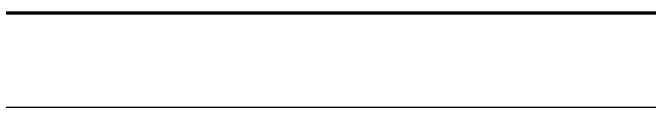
# Model space of a CAD drawing. Header units: millimetres. Extents: x 388 to 982, y 511 to 931.
# Drawn here: x 521.1 to 588.5, y 511.3 to 521.3 of the extents above; entities that cross this region are included whole.
import ezdxf

# ---------------------------------------------------------------- set-up
doc = ezdxf.new("R2010")
doc.units = ezdxf.units.MM
doc.header["$LTSCALE"] = 0.3

msp = doc.modelspace()

# ---------------------------------------------------------------- linework, layer by layer
at = {"lineweight": 70}
msp.add_line((413.0399232488945, 521.342277733423), (972.0399232488946, 521.342277733423), dxfattribs=at)
at = {"color": 3, "lineweight": -3}
msp.add_line((388.0399232488945, 511.342277733423), (982.0399232488945, 511.342277733423), dxfattribs=at)

doc.saveas('drawing.dxf')
